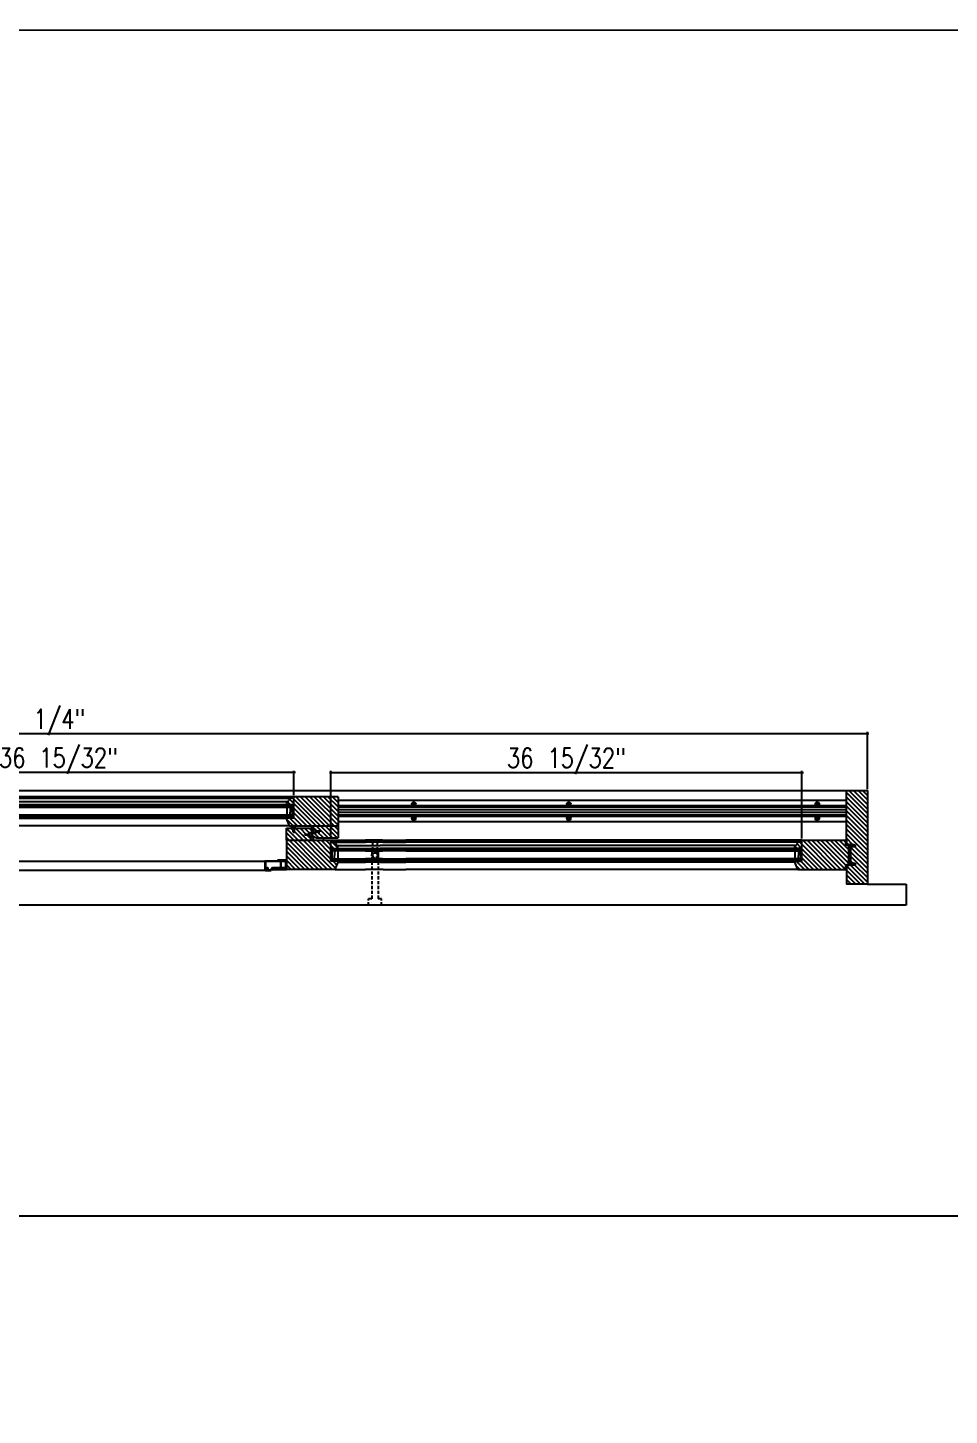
# Model space of a CAD drawing. Header units: inches. Extents: x 1985 to 11287, y 379 to 3234.
# Drawn here: x 8164.2 to 8235.6, y 1604.3 to 1711.7 of the extents above; entities that cross this region are included whole.
import ezdxf

# ---------------------------------------------------------------- set-up
doc = ezdxf.new("R2010")
doc.units = ezdxf.units.IN
doc.header["$MEASUREMENT"] = 0
doc.linetypes.add('HIDDEN', pattern=[0.375, 0.25, -0.125])
doc.layers.get('0').update_dxf_attribs({"linetype": 'CONTINUOUS'})
doc.layers.get('Defpoints').update_dxf_attribs({"linetype": 'CONTINUOUS'})
for name, color, linetype in [('detail 99', 30, 'CONTINUOUS'), ('glass 99', 6, 'CONTINUOUS'), ('glazing tape 99', 7, 'CONTINUOUS'), ('hardware 99', 94, 'CONTINUOUS'), ('hatch 99', 1, 'CONTINUOUS'), ('screen 99', 4, 'CONTINUOUS'), ('separation 99', 3, 'CONTINUOUS'), ('weatherstripping 99', 5, 'CONTINUOUS'), ('wood detail 99', 7, 'CONTINUOUS')]:
    doc.layers.add(name, color=color, linetype=linetype)
doc.styles.get("Standard").update_dxf_attribs({"font": 'txt.shx', "width": 0.8})
doc.dimstyles.new('Elevation', dxfattribs={"dimscale": 2, "dimtxt": 0.75, "dimasz": 0.0625, "dimexe": 0.0625, "dimexo": 0.0625, "dimgap": 0.0625, "dimtad": 1, "dimdec": 5, "dimzin": 0, "dimdsep": 46, "dimlunit": 5, "dimtxsty": 'Standard', "dimblk1": 'OBLIQUE', "dimblk2": 'OBLIQUE', "dimsah": 1, "dimcen": 2, "dimdle": 0.0625, "dimclrd": 1, "dimclre": 1, "dimadec": 1, "dimazin": 0, "dimtfac": 0.375, "dimtdec": 5, "dimtmove": 0, "dimatfit": 3, "dimldrblk": 'OBLIQUE', "dimfxl": 1, "dimfrac": 2, "dimtolj": 1, "dimtzin": 0, "dimarcsym": 0})

# ---------------------------------------------------------------- blocks, each defined once
blk = doc.blocks.new('_OBLIQUE')
at = {"color": 0, "linetype": 'ByBlock'}
blk.add_line((-0.5, -0.5), (0.5, 0.5), dxfattribs=at)
blk = doc.blocks.new('*D158')
at = {"layer": 'Defpoints', "color": 0}
for p in [(8229.23, 1657.05), (8099.98, 1652.64), (8229.23, 1652.64)]:
    blk.add_point(p, dxfattribs=at)
at = {"layer": 'detail 99', "color": 1, "lineweight": -2}
for p, q in [((8099.85, 1657.05), (8229.35, 1657.05)), ((8099.98, 1652.76), (8099.98, 1657.18)), ((8229.23, 1652.76), (8229.23, 1657.18))]:
    blk.add_line(p, q, dxfattribs=at)
at = {"layer": 'detail 99', "color": 1, "lineweight": -2, "xscale": 0.125, "yscale": 0.125, "zscale": 0.125, "rotation": 180}
blk.add_blockref('_OBLIQUE', (8099.98, 1657.05), dxfattribs=at)
at = {"layer": 'detail 99', "color": 1, "lineweight": -2, "xscale": 0.125, "yscale": 0.125, "zscale": 0.125}
blk.add_blockref('_OBLIQUE', (8229.23, 1657.05), dxfattribs=at)
at = {"layer": 'detail 99', "color": 0, "insert": (8164.6, 1657.93), "char_height": 1.5, "attachment_point": 5}
blk.add_mtext('\\A1;129 1/4"', dxfattribs=at)
blk = doc.blocks.new('*D160')
at = {"layer": 'Defpoints', "color": 0}
for p in [(8184.83, 1654.06), (8148.37, 1652.17), (8184.83, 1652.17)]:
    blk.add_point(p, dxfattribs=at)
at = {"layer": 'detail 99', "color": 1, "lineweight": -2}
for p, q in [((8148.25, 1654.06), (8184.95, 1654.06)), ((8148.37, 1652.29), (8148.37, 1654.18)), ((8184.83, 1652.29), (8184.83, 1654.18))]:
    blk.add_line(p, q, dxfattribs=at)
at = {"layer": 'detail 99', "color": 1, "lineweight": -2, "xscale": 0.125, "yscale": 0.125, "zscale": 0.125, "rotation": 180}
blk.add_blockref('_OBLIQUE', (8148.37, 1654.06), dxfattribs=at)
at = {"layer": 'detail 99', "color": 1, "lineweight": -2, "xscale": 0.125, "yscale": 0.125, "zscale": 0.125}
blk.add_blockref('_OBLIQUE', (8184.83, 1654.06), dxfattribs=at)
at = {"layer": 'detail 99', "color": 0, "insert": (8166.6, 1654.93), "char_height": 1.5, "attachment_point": 5}
blk.add_mtext('\\A1;36 15/32"', dxfattribs=at)
blk = doc.blocks.new('*D161')
at = {"layer": 'Defpoints', "color": 0}
for p in [(8224.16, 1654.04), (8187.7, 1648.79), (8224.16, 1648.79)]:
    blk.add_point(p, dxfattribs=at)
at = {"layer": 'detail 99', "color": 1, "lineweight": -2}
for p, q in [((8187.58, 1654.04), (8224.29, 1654.04)), ((8187.7, 1648.92), (8187.7, 1654.16)), ((8224.16, 1648.92), (8224.16, 1654.16))]:
    blk.add_line(p, q, dxfattribs=at)
at = {"layer": 'detail 99', "color": 1, "lineweight": -2, "xscale": 0.125, "yscale": 0.125, "zscale": 0.125, "rotation": 180}
blk.add_blockref('_OBLIQUE', (8187.7, 1654.04), dxfattribs=at)
at = {"layer": 'detail 99', "color": 1, "lineweight": -2, "xscale": 0.125, "yscale": 0.125, "zscale": 0.125}
blk.add_blockref('_OBLIQUE', (8224.16, 1654.04), dxfattribs=at)
at = {"layer": 'detail 99', "color": 0, "insert": (8205.93, 1654.91), "char_height": 1.5, "attachment_point": 5}
blk.add_mtext('\\A1;36 15/32"', dxfattribs=at)

msp = doc.modelspace()

# ---------------------------------------------------------------- hatches: boundary and pattern name
at = {"layer": 'glazing tape 99'}
h = msp.add_hatch(color=7, dxfattribs=at)
h.paths.add_polyline_path([(8184.790898, 1651.54186), (8184.290898, 1651.54186), (8184.290898, 1651.47936), (8184.790898, 1651.47936)])
h.paths.add_polyline_path([(8184.767398, 1650.60436), (8184.267398, 1650.60436), (8184.267398, 1650.54186), (8184.767398, 1650.54186)])
h = msp.add_hatch(color=7, dxfattribs=at)
h.paths.add_polyline_path([(8188.243898, 1648.16686), (8187.743898, 1648.16686), (8187.743898, 1648.10436), (8188.243898, 1648.10436)])
h.paths.add_polyline_path([(8188.267398, 1647.22936), (8187.767398, 1647.22936), (8187.767398, 1647.16686), (8188.267398, 1647.16686)])
h = msp.add_hatch(color=7, dxfattribs=at)
h.paths.add_polyline_path([(8224.124896, 1648.16686), (8223.624896, 1648.16686), (8223.624896, 1648.10436), (8224.124896, 1648.10436)])
h.paths.add_polyline_path([(8224.101396, 1647.22936), (8223.601396, 1647.22936), (8223.601396, 1647.16686), (8224.101396, 1647.16686)])
at = {"layer": 'hatch 99'}
h = msp.add_hatch(dxfattribs=at)
h.set_pattern_fill('ANSI31', color=256, scale=2, style=0)
h.set_pattern_definition([(135, (7840.11547, 803.94452), (0.176776695, 0.176776695), [])])
h.paths.add_polyline_path([(8227.601396, 1652.63561), (8229.226396, 1652.63561), (8229.226396, 1645.38561), (8227.601396, 1645.38561), (8227.601396, 1646.807485), (8227.929396, 1646.89836), (8228.288896, 1646.89836), (8228.288896, 1647.02336), (8227.929396, 1647.02336), (8227.929396, 1648.31036), (8228.288896, 1648.31036), (8228.288896, 1648.43536), (8227.929396, 1648.43536), (8227.601396, 1648.526235), (8227.601396, 1648.79186)])
h.paths.add_polyline_path([(8224.163911, 1648.79186), (8227.538896, 1648.79186), (8227.538896, 1648.448112), (8227.760896, 1648.385602), (8227.760896, 1646.948118), (8227.538896, 1646.885608), (8227.538896, 1646.54186), (8223.842468, 1646.54186), (8223.601396, 1647.10436), (8223.601396, 1647.16686), (8224.163911, 1647.16686)])
h.paths.add_polyline_path([(8223.624896, 1648.39336, 0.375199902), (8223.781146, 1648.51836, -0.3507810593), (8223.924274, 1648.64336), (8223.937396, 1648.64336), (8223.937396, 1648.70586), (8224.163911, 1648.70586), (8224.163911, 1648.16686), (8223.624896, 1648.16686)], flags=17)
h = msp.add_hatch(dxfattribs=at)
h.set_pattern_fill('ANSI31', color=256, scale=2, style=0)
h.set_pattern_definition([(135, (7832.90647, 803.94452), (0.176776695, 0.176776695), [])])
h.paths.add_polyline_path([(8184.290898, 1651.76836, 0.375199902), (8184.447148, 1651.89336, -0.3507810593), (8184.590276, 1652.01836), (8184.603398, 1652.01836), (8184.603398, 1652.08086), (8184.829912, 1652.08086), (8184.829912, 1651.54186), (8184.290898, 1651.54186)], flags=17)
h.paths.add_polyline_path([(8184.829912, 1652.16686), (8188.267398, 1652.16686), (8188.267398, 1649.91686), (8184.508469, 1649.91686), (8184.267398, 1650.47936), (8184.267398, 1650.54186), (8184.829912, 1650.54186)])
h.paths.add_polyline_path([(8186.569284, 1649.456486), (8186.850608, 1649.456486), (8186.850608, 1649.518986), (8186.569284, 1649.518986), (8186.204898, 1649.729364), (8186.204898, 1649.91686), (8188.267398, 1649.91686), (8188.267398, 1648.97936), (8186.579905, 1648.97936), (8186.204898, 1649.19587), (8186.204898, 1649.246108)])
h.paths.add_polyline_path([(8184.267398, 1649.72936), (8184.779751, 1649.72936), (8184.779751, 1649.415753), (8184.873751, 1649.415753), (8184.873751, 1649.72936), (8185.954905, 1649.72936), (8186.329898, 1649.512858), (8186.329898, 1649.462614), (8185.965517, 1649.252239), (8185.684188, 1649.252239), (8185.684188, 1649.189739), (8185.965517, 1649.189739), (8186.329898, 1648.979364), (8186.329898, 1648.79186), (8184.267398, 1648.79186)])
h.paths.add_polyline_path([(8184.267398, 1648.79186), (8187.704883, 1648.79186), (8187.704883, 1647.16686), (8188.267398, 1647.16686), (8188.267398, 1647.10436), (8188.026326, 1646.54186), (8184.267398, 1646.54186)])
h.paths.add_polyline_path([(8187.704883, 1648.70586), (8187.934698, 1648.70586), (8187.934698, 1648.64336), (8187.946961, 1648.64336, -0.3512557705), (8188.087169, 1648.521172, 0.380557848), (8188.243898, 1648.39336), (8188.243898, 1648.16686), (8187.704883, 1648.16686)], flags=17)
at = {"layer": 'screen 99'}
msp.add_hatch(color=256, dxfattribs=at).paths.add_polyline_path([(8184.267398, 1647.26061), (8183.579898, 1647.26061), (8183.579898, 1647.19811), (8184.204898, 1647.19811), (8184.204898, 1646.63561), (8183.579898, 1646.63561), (8183.579898, 1646.57311), (8184.267398, 1646.57311)])
h = msp.add_hatch(color=256, dxfattribs=at)
h.paths.add_polyline_path([(8182.582898, 1647.18486), (8182.582898, 1646.46286), (8182.626398, 1646.46286), (8182.626398, 1646.64886), (8182.776398, 1646.64886), (8182.776398, 1646.46286), (8183.086511, 1646.46286), (8183.193898, 1646.64886), (8184.204898, 1646.64886), (8184.204898, 1646.69236), (8183.834898, 1646.69236), (8183.834898, 1647.14136), (8184.204898, 1647.14136), (8184.204898, 1647.18486)])
h.paths.add_polyline_path([(8182.626398, 1647.14136), (8183.791398, 1647.14136), (8183.791398, 1646.69236), (8183.168783, 1646.69236), (8183.061396, 1646.50636), (8182.819898, 1646.50636), (8182.819898, 1646.69236), (8182.626398, 1646.69236)], flags=16)
at = {"layer": 'weatherstripping 99'}
h = msp.add_hatch(dxfattribs=at)
h.set_pattern_fill('ANSI36', color=256, scale=0.125, angle=315, style=0)
h.set_pattern_definition([(90, (6594.714299, 1837.551663), (0.015625, 0.02734375), [0.0390625, -0.0078125, 0, -0.0078125])])
h.paths.add_polyline_path([(8184.936251, 1649.913694), (8184.936251, 1649.759253), (8184.686251, 1649.759253), (8184.686251, 1649.926796)])
msp.add_hatch(color=256, dxfattribs=at).paths.add_polyline_path([(8184.936251, 1649.759253), (8184.936251, 1649.72828), (8184.840729, 1649.728262), (8184.811002, 1649.694672), (8184.811002, 1649.634878), (8184.873251, 1649.678414), (8184.873251, 1649.650117), (8184.811002, 1649.606581), (8184.811002, 1649.527693), (8184.873251, 1649.571229), (8184.873251, 1649.542932), (8184.794502, 1649.476407), (8184.77975, 1649.476407), (8184.77975, 1649.72825), (8184.686251, 1649.728232), (8184.686251, 1649.759253)])

# ---------------------------------------------------------------- linework, layer by layer
at = {"layer": 'glass 99', "color": 6}
for p, q in [((8154.242503, 1651.47936), (8184.790898, 1651.47936)), ((8154.242503, 1651.35436), (8184.736212, 1651.35436)), ((8184.736212, 1650.72936), (8154.242503, 1650.72936)), ((8184.767398, 1650.60436), (8154.242503, 1650.60436)), ((8184.288524, 1651.35436), (8184.288524, 1650.72936)), ((8184.552904, 1651.324369), (8184.445121, 1651.35436)), ((8184.552904, 1650.759352), (8184.445121, 1650.72936)), ((8184.552904, 1651.324369), (8184.552904, 1650.97936)), ((8184.552904, 1650.759352), (8184.552904, 1650.97936)), ((8184.736212, 1650.60436), (8184.736212, 1651.47936)), ((8190.367672, 1648.10436), (8187.743898, 1648.10436)), ((8187.767398, 1647.22936), (8190.367672, 1647.22936)), ((8187.798583, 1647.22936), (8187.798583, 1648.10436)), ((8190.367672, 1647.97936), (8187.798583, 1647.97936)), ((8187.798583, 1647.35436), (8190.367672, 1647.35436)), ((8187.979518, 1647.949369), (8188.0873, 1647.97936)), ((8187.979518, 1647.949369), (8187.979518, 1647.60436)), ((8187.979518, 1647.384352), (8187.979518, 1647.60436)), ((8187.979518, 1647.384352), (8188.0873, 1647.35436)), ((8188.243898, 1647.97936), (8188.243898, 1647.35436)), ((8190.367672, 1648.10436), (8191.699766, 1648.10436)), ((8190.367672, 1647.97936), (8191.699766, 1647.97936)), ((8191.699766, 1647.35436), (8190.367672, 1647.35436)), ((8191.699766, 1647.22936), (8190.367672, 1647.22936)), ((8193.514002, 1648.10436), (8191.699766, 1648.10436)), ((8193.514002, 1647.97936), (8191.699766, 1647.97936)), ((8191.699766, 1647.35436), (8193.514002, 1647.35436)), ((8191.699766, 1647.22936), (8193.514002, 1647.22936)), ((8193.514002, 1648.10436), (8224.124896, 1648.10436)), ((8193.514002, 1647.97936), (8224.070211, 1647.97936)), ((8224.070211, 1647.35436), (8193.514002, 1647.35436)), ((8224.101396, 1647.22936), (8193.514002, 1647.22936)), ((8223.622522, 1647.97936), (8223.622522, 1647.35436)), ((8223.886902, 1647.949369), (8223.77912, 1647.97936)), ((8223.886902, 1647.384352), (8223.77912, 1647.35436)), ((8223.886902, 1647.949369), (8223.886902, 1647.60436)), ((8223.886902, 1647.384352), (8223.886902, 1647.60436)), ((8224.070211, 1647.22936), (8224.070211, 1648.10436))]:
    msp.add_line(p, q, dxfattribs=at)
at = {"layer": 'glazing tape 99', "color": 7}
for p, q in [((8184.290898, 1651.54186), (8184.290898, 1651.47936)), ((8184.790898, 1651.54186), (8184.790898, 1651.47936)), ((8187.743898, 1648.16686), (8187.743898, 1648.10436)), ((8188.243898, 1648.16686), (8188.243898, 1648.10436)), ((8223.624896, 1648.16686), (8223.624896, 1648.10436)), ((8224.124896, 1648.16686), (8224.124896, 1648.10436))]:
    msp.add_line(p, q, dxfattribs=at)
at = {"layer": 'glazing tape 99'}
for p, q in [((8184.267398, 1650.60436), (8184.267398, 1650.54186)), ((8184.267398, 1650.60436), (8184.767398, 1650.60436)), ((8184.290898, 1651.47936), (8184.790898, 1651.47936)), ((8184.767398, 1650.60436), (8184.767398, 1650.54186)), ((8187.743898, 1648.10436), (8188.243898, 1648.10436)), ((8187.767398, 1647.22936), (8187.767398, 1647.16686)), ((8188.267398, 1647.22936), (8187.767398, 1647.22936)), ((8188.267398, 1647.22936), (8188.267398, 1647.16686)), ((8223.601396, 1647.22936), (8223.601396, 1647.16686)), ((8223.601396, 1647.22936), (8224.101396, 1647.22936)), ((8223.624896, 1648.10436), (8224.124896, 1648.10436)), ((8224.101396, 1647.22936), (8224.101396, 1647.16686))]:
    msp.add_line(p, q, dxfattribs=at)
at = {"layer": 'hardware 99'}
for p, q in [((8227.601396, 1651.86686), (8188.267398, 1651.86686)), ((8194.272396, 1651.59686), (8193.972396, 1651.59686)), ((8194.122396, 1651.74686), (8194.122396, 1651.44686)), ((8206.272396, 1651.59686), (8205.972396, 1651.59686)), ((8206.122396, 1651.74686), (8206.122396, 1651.44686)), ((8225.501396, 1651.59686), (8225.201396, 1651.59686)), ((8225.351396, 1651.74686), (8225.351396, 1651.44686)), ((8227.601396, 1651.44686), (8188.267398, 1651.44686)), ((8227.601396, 1651.35686), (8188.267398, 1651.35686)), ((8227.601396, 1651.14186), (8188.267398, 1651.14186)), ((8227.601396, 1650.94186), (8188.267398, 1650.94186)), ((8227.601396, 1650.72686), (8188.267398, 1650.72686)), ((8227.601396, 1650.63686), (8188.267398, 1650.63686)), ((8194.272396, 1650.48686), (8193.972396, 1650.48686)), ((8194.122396, 1650.33686), (8194.122396, 1650.63686)), ((8206.272396, 1650.48686), (8205.972396, 1650.48686)), ((8206.122396, 1650.33686), (8206.122396, 1650.63686)), ((8225.501396, 1650.48686), (8225.201396, 1650.48686)), ((8225.351396, 1650.33686), (8225.351396, 1650.63686)), ((8227.601396, 1650.21686), (8188.267398, 1650.21686))]:
    msp.add_line(p, q, dxfattribs=at)
for centre in [(8194.122396, 1651.59686), (8206.122396, 1651.59686), (8225.351396, 1651.59686), (8194.122396, 1650.48686), (8206.122396, 1650.48686), (8225.351396, 1650.48686)]:
    msp.add_circle(centre, 0.15, dxfattribs=at)
at = {"layer": 'screen 99'}
for p, q in [((8184.267398, 1647.26061), (8183.579898, 1647.26061)), ((8183.579898, 1647.26061), (8183.579898, 1647.19811)), ((8184.204898, 1647.19811), (8183.579898, 1647.19811)), ((8184.204898, 1646.63561), (8184.204898, 1647.19811)), ((8184.267398, 1646.57311), (8184.267398, 1647.26061)), ((8144.577898, 1647.18486), (8182.582898, 1647.18486)), ((8182.582898, 1646.46286), (8144.577898, 1646.46286)), ((8184.204898, 1647.18486), (8182.582898, 1647.18486)), ((8182.582898, 1647.18486), (8182.582898, 1646.46286)), ((8182.626398, 1646.46286), (8182.582898, 1646.46286)), ((8183.791398, 1647.14136), (8182.626398, 1647.14136)), ((8182.626398, 1647.14136), (8182.626398, 1646.69236)), ((8182.626398, 1646.69236), (8182.819898, 1646.69236)), ((8182.626398, 1646.64886), (8182.626398, 1646.46286)), ((8182.626398, 1646.64886), (8182.776398, 1646.64886)), ((8182.626398, 1646.46286), (8182.776398, 1646.46286)), ((8182.776398, 1646.64886), (8182.776398, 1646.46286)), ((8182.776398, 1646.46286), (8183.086511, 1646.46286)), ((8182.819898, 1646.69236), (8182.819898, 1646.50636)), ((8182.819898, 1646.50636), (8183.061396, 1646.50636)), ((8183.168783, 1646.69236), (8183.061396, 1646.50636)), ((8183.193898, 1646.64886), (8183.086511, 1646.46286)), ((8183.132121, 1646.54186), (8184.267398, 1646.54186)), ((8183.168783, 1646.69236), (8183.791398, 1646.69236)), ((8183.193898, 1646.64886), (8184.204898, 1646.64886)), ((8184.204898, 1646.63561), (8183.579898, 1646.63561)), ((8183.579898, 1646.57311), (8183.579898, 1646.63561)), ((8184.267398, 1646.57311), (8183.579898, 1646.57311)), ((8183.791398, 1647.14136), (8183.791398, 1646.69236)), ((8184.204898, 1647.14136), (8183.834898, 1647.14136)), ((8183.834898, 1647.14136), (8183.834898, 1646.69236)), ((8183.834898, 1646.69236), (8184.204898, 1646.69236)), ((8184.204898, 1647.14136), (8184.204898, 1647.18486)), ((8184.204898, 1646.64886), (8184.204898, 1646.69236))]:
    msp.add_line(p, q, dxfattribs=at)
at = {"layer": 'separation 99'}
msp.add_line((7876.573778, 1619.734283), (8423.821836, 1619.734283), dxfattribs=at)
at = {"layer": 'separation 99', "color": 3}
msp.add_lwpolyline([(7876.573778, 1711.403795), (8777.601674, 1711.674663), (8777.601674, 1473.992733), (7876.573778, 1473.721864)], close=True, dxfattribs=at)
at = {"layer": 'weatherstripping 99'}
for p, q in [((8184.686251, 1649.728232), (8184.686251, 1649.926796)), ((8184.686251, 1649.926796), (8184.936251, 1649.926796)), ((8184.686251, 1649.759253), (8184.936251, 1649.759253)), ((8184.77975, 1649.72825), (8184.686251, 1649.728232)), ((8184.77975, 1649.72825), (8184.77975, 1649.476407)), ((8184.77975, 1649.476407), (8184.794502, 1649.476407)), ((8184.794502, 1649.476407), (8184.779751, 1649.476407)), ((8184.794502, 1649.476407), (8184.873251, 1649.542932)), ((8184.840729, 1649.728262), (8184.811002, 1649.694672)), ((8184.811002, 1649.694672), (8184.811002, 1649.634878)), ((8184.811002, 1649.634878), (8184.873251, 1649.678414)), ((8184.811002, 1649.606581), (8184.873251, 1649.650117)), ((8184.811002, 1649.606581), (8184.811002, 1649.527693)), ((8184.811002, 1649.527693), (8184.873251, 1649.571229)), ((8184.936251, 1649.72828), (8184.840729, 1649.728262)), ((8184.873251, 1649.650117), (8184.873251, 1649.678414)), ((8184.873251, 1649.542932), (8184.873251, 1649.571229)), ((8184.936251, 1649.72828), (8184.936251, 1649.926796)), ((8186.850608, 1649.487736), (8186.569358, 1649.487736)), ((8185.684188, 1649.220989), (8185.965438, 1649.220989)), ((8227.910223, 1648.43536), (8227.719362, 1648.493552)), ((8227.719362, 1648.493552), (8227.8088, 1648.43536)), ((8227.766568, 1648.383235), (8227.766568, 1648.13536)), ((8227.869453, 1648.37236), (8227.869453, 1648.334091)), ((8227.909453, 1648.314091), (8227.889453, 1648.314091)), ((8228.199453, 1648.43536), (8227.910223, 1648.43536)), ((8228.029866, 1648.37236), (8227.929453, 1648.37236)), ((8227.929453, 1648.37236), (8227.929453, 1648.334091)), ((8228.029866, 1648.37236), (8227.971597, 1648.314091)), ((8228.014023, 1648.314091), (8227.971597, 1648.314091)), ((8228.072292, 1648.37236), (8228.014023, 1648.314091)), ((8228.157026, 1648.37236), (8228.072292, 1648.37236)), ((8228.157026, 1648.37236), (8228.098757, 1648.314091)), ((8228.141184, 1648.314091), (8228.098757, 1648.314091)), ((8228.199453, 1648.37236), (8228.141184, 1648.314091)), ((8228.199453, 1648.43536), (8228.199453, 1648.37236)), ((8227.766568, 1648.13536), (8227.793708, 1648.238871)), ((8227.766665, 1646.950485), (8227.766665, 1647.19836)), ((8227.766665, 1647.19836), (8227.793805, 1647.09485)), ((8227.91032, 1646.89836), (8227.719452, 1646.840194)), ((8227.719452, 1646.840194), (8227.808897, 1646.89836)), ((8227.86955, 1646.96136), (8227.86955, 1646.999629)), ((8227.90955, 1647.019629), (8227.88955, 1647.019629)), ((8228.19955, 1646.89836), (8227.91032, 1646.89836)), ((8227.92955, 1646.96136), (8227.92955, 1646.999629)), ((8228.029963, 1646.96136), (8227.92955, 1646.96136)), ((8228.029963, 1646.96136), (8227.971694, 1647.019629)), ((8228.01412, 1647.019629), (8227.971694, 1647.019629)), ((8228.072389, 1646.96136), (8228.01412, 1647.019629)), ((8228.157124, 1646.96136), (8228.072389, 1646.96136)), ((8228.157124, 1646.96136), (8228.098855, 1647.019629)), ((8228.141281, 1647.019629), (8228.098855, 1647.019629)), ((8228.19955, 1646.96136), (8228.141281, 1647.019629)), ((8228.19955, 1646.89836), (8228.19955, 1646.96136))]:
    msp.add_line(p, q, dxfattribs=at)
for centre, radius, start, end in [((8186.121688, 1649.220989), 0.15625, 94.19804756, 265.80195244), ((8186.114825, 1649.314488), 0.0625, 29.91128578, 94.19804756), ((8185.9523, 1649.220989), 0.25, 330.08871422, 29.91128578), ((8186.582495, 1649.487736), 0.25, 150.08871422, 209.91128578), ((8186.419971, 1649.581234), 0.0625, 85.80195244, 150.08871422), ((8186.419971, 1649.394237), 0.0625, 209.91128578, 274.19804756), ((8186.413108, 1649.487736), 0.15625, 274.19804756, 85.80195244), ((8186.114825, 1649.127491), 0.0625, 265.80195244, 330.08871422), ((8227.824117, 1648.37978), 0.057652, 105.40721178, 176.56354738), ((8227.992717, 1648.214184), 0.200534, 127.92856287, 172.92856287), ((8227.889453, 1648.334091), 0.02, 180, 270), ((8227.909453, 1648.334091), 0.02, 270, 360), ((8227.824214, 1646.953941), 0.057652, 183.43645262, 254.59278822), ((8227.992814, 1647.119537), 0.200534, 187.07143713, 232.07143713), ((8227.88955, 1646.999629), 0.02, 90, 180), ((8227.90955, 1646.999629), 0.02, 0, 90)]:
    msp.add_arc(centre, radius, start, end, dxfattribs=at)
at = {"layer": 'wood detail 99'}
for p, q in [((8144.873399, 1652.63561), (8227.601396, 1652.63561)), ((8184.829912, 1652.16686), (8154.242503, 1652.16686)), ((8184.603398, 1652.08086), (8154.242503, 1652.08086)), ((8184.603398, 1652.01836), (8154.242503, 1652.01836)), ((8184.290898, 1651.76836), (8154.242503, 1651.76836)), ((8184.290898, 1651.54186), (8154.242503, 1651.54186)), ((8188.267398, 1652.16686), (8184.829912, 1652.16686)), ((8188.267398, 1652.16686), (8188.267398, 1649.91686)), ((8154.242503, 1650.54186), (8184.267398, 1650.54186)), ((8184.267398, 1650.47936), (8184.267398, 1650.54186)), ((8184.267398, 1650.54186), (8184.829912, 1650.54186)), ((8184.508469, 1649.91686), (8154.242503, 1649.91686)), ((8184.267398, 1648.79186), (8184.267398, 1649.72936)), ((8184.779751, 1649.72936), (8184.779751, 1649.476407)), ((8184.779751, 1649.415753), (8184.779751, 1649.72825)), ((8184.873751, 1649.415753), (8184.873751, 1649.72936)), ((8186.329898, 1649.462614), (8185.911391, 1649.220989)), ((8186.329898, 1649.512858), (8185.954905, 1649.72936)), ((8186.329898, 1649.462614), (8185.965517, 1649.252239)), ((8186.204898, 1649.729364), (8186.204898, 1649.91686)), ((8186.62341, 1649.487736), (8186.204898, 1649.729364)), ((8186.62341, 1649.487736), (8186.204898, 1649.246108)), ((8186.62341, 1649.487736), (8186.204898, 1649.246108)), ((8186.267399, 1649.548941), (8186.267399, 1649.693279)), ((8186.329898, 1649.462614), (8186.329898, 1649.512858)), ((8186.329898, 1649.462614), (8186.329898, 1649.512858)), ((8186.329898, 1649.462617), (8186.329898, 1649.512855)), ((8186.850608, 1649.518986), (8186.850608, 1649.456486)), ((8188.267398, 1649.91686), (8188.267398, 1648.97936)), ((8184.267398, 1648.79186), (8184.267398, 1646.54186)), ((8185.684188, 1649.189739), (8185.684188, 1649.252239)), ((8185.911391, 1649.220989), (8186.329898, 1648.979364)), ((8185.965517, 1649.189739), (8186.329898, 1648.979364)), ((8186.204898, 1649.246108), (8186.204898, 1649.19587)), ((8186.204898, 1649.246108), (8186.204898, 1649.19587)), ((8186.204898, 1649.19587), (8186.579905, 1648.97936)), ((8186.204898, 1649.19587), (8186.579905, 1648.97936)), ((8186.329898, 1648.979364), (8186.329898, 1648.79186)), ((8187.142399, 1648.79186), (8187.142399, 1648.97936)), ((8187.704883, 1648.79186), (8190.367672, 1648.79186)), ((8187.934698, 1648.70586), (8190.367672, 1648.70586)), ((8187.934698, 1648.64336), (8190.367672, 1648.64336)), ((8188.243898, 1648.39336), (8190.367672, 1648.39336)), ((8191.699766, 1648.79186), (8190.367672, 1648.79186)), ((8191.726551, 1648.70586), (8190.367672, 1648.70586)), ((8191.726551, 1648.64336), (8190.367672, 1648.64336)), ((8190.367672, 1648.39336), (8191.503337, 1648.39336)), ((8193.514002, 1648.39336), (8191.503337, 1648.39336)), ((8191.699766, 1648.79186), (8193.514002, 1648.79186)), ((8191.726551, 1648.70586), (8193.514002, 1648.70586)), ((8191.726551, 1648.64336), (8193.514002, 1648.64336)), ((8224.163911, 1648.79186), (8193.514002, 1648.79186)), ((8223.937396, 1648.70586), (8193.514002, 1648.70586)), ((8223.937396, 1648.64336), (8193.514002, 1648.64336)), ((8223.624896, 1648.39336), (8193.514002, 1648.39336)), ((8224.163911, 1648.79186), (8227.538896, 1648.79186)), ((8227.538896, 1648.79186), (8227.538896, 1648.448112)), ((8227.538896, 1648.448112), (8227.760896, 1648.385602)), ((8227.601396, 1648.79186), (8227.601396, 1648.526235)), ((8227.601396, 1648.526235), (8227.929396, 1648.43536)), ((8227.760896, 1648.385602), (8227.760896, 1646.948118)), ((8227.929396, 1648.43536), (8228.288896, 1648.43536)), ((8227.929396, 1648.31036), (8227.929396, 1647.02336)), ((8227.929396, 1648.31036), (8228.288896, 1648.31036)), ((8228.288896, 1648.43536), (8228.288896, 1648.31036)), ((8188.243898, 1648.16686), (8190.367672, 1648.16686)), ((8190.367672, 1648.16686), (8191.503337, 1648.16686)), ((8193.514002, 1648.16686), (8191.503337, 1648.16686)), ((8223.624896, 1648.16686), (8193.514002, 1648.16686)), ((8227.760896, 1648.113129), (8227.760896, 1648.212879)), ((8188.267398, 1647.16686), (8187.704883, 1647.16686)), ((8188.026326, 1646.54186), (8190.367672, 1646.54186)), ((8190.367672, 1647.16686), (8188.267398, 1647.16686)), ((8188.267398, 1647.10436), (8188.267398, 1647.16686)), ((8190.367672, 1647.16686), (8191.503337, 1647.16686)), ((8191.744408, 1646.54186), (8190.367672, 1646.54186)), ((8193.514002, 1647.16686), (8191.503337, 1647.16686)), ((8191.744408, 1646.54186), (8193.514002, 1646.54186)), ((8193.514002, 1647.16686), (8223.601396, 1647.16686)), ((8223.842468, 1646.54186), (8193.514002, 1646.54186)), ((8223.601396, 1647.10436), (8223.601396, 1647.16686)), ((8223.601396, 1647.16686), (8224.163911, 1647.16686)), ((8227.538896, 1646.885608), (8227.760896, 1646.948118)), ((8227.538896, 1646.885608), (8227.538896, 1646.54186)), ((8227.601396, 1646.807485), (8227.929396, 1646.89836)), ((8227.601396, 1646.807485), (8227.601396, 1645.38561)), ((8227.929396, 1647.02336), (8228.288896, 1647.02336)), ((8227.929396, 1646.89836), (8228.288896, 1646.89836)), ((8228.288896, 1647.02336), (8228.288896, 1646.89836)), ((8229.226396, 1645.38561), (8227.601396, 1645.38561)), ((8229.226396, 1645.38561), (8229.226396, 1645.38561)), ((8229.226396, 1645.38561), (8232.226396, 1645.38561)), ((8232.226396, 1645.38561), (8232.226396, 1643.76061)), ((8232.226396, 1643.76061), (8096.976901, 1643.76061))]:
    msp.add_line(p, q, dxfattribs=at)
at = {"layer": 'wood detail 99', "color": 0}
for p, q in [((8227.601396, 1648.526235), (8227.601396, 1652.63561)), ((8227.601396, 1652.63561), (8229.226396, 1652.63561)), ((8229.226396, 1652.63561), (8229.226396, 1645.38561)), ((8229.226396, 1652.16686), (8229.226396, 1650.35436)), ((8229.226396, 1652.16686), (8229.226396, 1650.35436)), ((8229.226396, 1651.22936), (8229.226396, 1650.35436)), ((8229.226396, 1651.22936), (8229.226396, 1650.35436)), ((8184.267398, 1649.72936), (8184.779751, 1649.72936)), ((8184.508469, 1649.91686), (8188.267398, 1649.91686)), ((8184.508469, 1649.91686), (8188.267398, 1649.91686)), ((8184.873751, 1649.72936), (8185.954905, 1649.72936)), ((8184.267398, 1648.79186), (8187.704883, 1648.79186)), ((8184.267398, 1648.79186), (8187.704883, 1648.79186)), ((8186.579905, 1648.97936), (8188.267398, 1648.97936)), ((8188.026326, 1646.54186), (8184.267398, 1646.54186)), ((8223.842468, 1646.54186), (8227.538896, 1646.54186))]:
    msp.add_line(p, q, dxfattribs=at)
at = {"layer": 'wood detail 99', "color": 7}
for p, q in [((8184.290898, 1651.54186), (8184.290898, 1651.76836)), ((8184.829912, 1651.54186), (8184.290898, 1651.54186)), ((8184.603398, 1652.01836), (8184.603398, 1652.08086)), ((8184.603398, 1652.08086), (8184.829912, 1652.08086)), ((8184.829912, 1650.54186), (8184.829912, 1652.16686)), ((8184.267398, 1650.47936), (8154.242503, 1650.47936)), ((8184.508469, 1649.91686), (8184.267398, 1650.47936)), ((8184.779751, 1649.415753), (8184.873751, 1649.415753)), ((8186.569278, 1649.518986), (8186.850608, 1649.518986)), ((8186.569278, 1649.456486), (8186.850608, 1649.456486)), ((8185.965517, 1649.252239), (8185.684188, 1649.252239)), ((8185.965517, 1649.189739), (8185.684188, 1649.189739)), ((8187.704883, 1647.16686), (8187.704883, 1648.79186)), ((8187.934698, 1648.70586), (8187.704883, 1648.70586)), ((8187.934698, 1648.64336), (8187.934698, 1648.70586)), ((8188.243898, 1648.16686), (8188.243898, 1648.39336)), ((8223.624896, 1648.16686), (8223.624896, 1648.39336)), ((8223.937396, 1648.64336), (8223.937396, 1648.70586)), ((8223.937396, 1648.70586), (8224.163911, 1648.70586)), ((8224.163911, 1647.16686), (8224.163911, 1648.79186)), ((8187.704883, 1648.16686), (8188.243898, 1648.16686)), ((8224.163911, 1648.16686), (8223.624896, 1648.16686)), ((8188.026326, 1646.54186), (8188.267398, 1647.10436)), ((8188.267398, 1647.10436), (8190.367672, 1647.10436)), ((8191.503337, 1647.10436), (8190.367672, 1647.10436)), ((8191.503337, 1647.10436), (8193.514002, 1647.10436)), ((8223.601396, 1647.10436), (8193.514002, 1647.10436)), ((8223.842468, 1646.54186), (8223.601396, 1647.10436))]:
    msp.add_line(p, q, dxfattribs=at)
at = {"layer": 'wood detail 99', "color": 1, "linetype": 'HIDDEN'}
for p, q in [((8190.934899, 1647.63561), (8190.934899, 1648.66686)), ((8191.309899, 1647.63561), (8191.309899, 1648.66686)), ((8191.372399, 1647.88561), (8190.872399, 1647.88561)), ((8190.872399, 1647.88561), (8190.872399, 1644.26061)), ((8191.372399, 1647.88561), (8191.372399, 1644.26061)), ((8190.872399, 1644.26061), (8190.622399, 1644.26061)), ((8190.622399, 1643.76061), (8190.622399, 1644.26061)), ((8191.622399, 1644.26061), (8191.372399, 1644.26061)), ((8191.622399, 1643.76061), (8191.622399, 1644.26061))]:
    msp.add_line(p, q, dxfattribs=at)
for radius in [0.25, 0.1875]:
    msp.add_circle((8191.122399, 1647.63561), radius, dxfattribs=at)
at = {"layer": 'wood detail 99', "color": 7}
for centre, radius, start, end in [((8184.297459, 1651.920315), 0.152097, 267.52763621, 349.7919803), ((8184.596837, 1651.866405), 0.152097, 87.52763621, 169.79198029), ((8187.940829, 1648.494788), 0.148699, 9.12122648, 92.36322607), ((8188.237337, 1648.545315), 0.152097, 190.2080197, 272.47236379), ((8223.631457, 1648.545315), 0.152097, 267.52763621, 349.7919803), ((8223.930835, 1648.491405), 0.152097, 87.52763621, 169.79198029)]:
    msp.add_arc(centre, radius, start, end, dxfattribs=at)

# ---------------------------------------------------------------- dimensions: what is measured, and where the dimension line sits
at = {"layer": 'detail 99'}
for base, p1, p2, picture, middle in [((8229.2263963, 1657.0511312), (8099.9769006, 1652.6356102), (8229.2263963, 1652.6356102), '*D158', (8164.6016485, 1657.9261312)), ((8184.829912, 1654.056389), (8148.370885, 1652.16686), (8184.829912, 1652.16686), '*D160', (8166.600398, 1654.931389)), ((8224.163911, 1654.039344), (8187.704883, 1648.79186), (8224.163911, 1648.79186), '*D161', (8205.934397, 1654.914344))]:
    dim = msp.add_linear_dim(base=base, p1=p1, p2=p2, dimstyle='Elevation', override={"dimpost": '"'}, dxfattribs=at)
    dim.commit()
    dim.dimension.update_dxf_attribs({"geometry": picture, "text_midpoint": middle})

doc.saveas('drawing.dxf')
